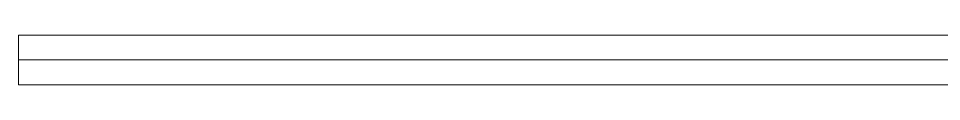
# Model space of a CAD drawing. Header units: millimetres. Extents: x -677815 to 406757, y -145898 to 39000.
# Drawn here: x 133570 to 135423, y 7600 to 7700 of the extents above; entities that cross this region are included whole.
import ezdxf

# ---------------------------------------------------------------- set-up
doc = ezdxf.new("R2010")
doc.units = ezdxf.units.MM
doc.header["$LTSCALE"] = 8
doc.layers.add('Xref building Toll$0$C-PRKG', color=8, linetype='Continuous', lineweight=9)

# ---------------------------------------------------------------- blocks, each defined once
blk = doc.blocks.new('Xref building Toll$0$_SBAMHE4-3000X1520 Parking 90_1 - MHE4 1_52X3-1680944-MASTER GROUND FLOOR')
at = {"layer": 'Xref building Toll$0$C-PRKG'}
for p, q in [((7650, 3000), (7550, 3000)), ((7550, 3000), (7550, 0)), ((7550, 0), (7550, 3000)), ((7550, 3000), (7650, 3000)), ((7550, 3000), (7550, 3000)), ((7650, 3000), (7550, 3000)), ((7550, 3000), (7550, 0)), ((7550, 0), (7550, 3000)), ((7550, 3000), (7650, 3000)), ((7550, 3000), (7550, 3000)), ((7600, 0), (7600, 3000)), ((7600, 0), (7600, 3000)), ((7650, 0), (7650, 3000)), ((7650, 3000), (7650, 0)), ((7650, 3000), (7650, 3000)), ((7650, 0), (7650, 3000)), ((7650, 3000), (7650, 0)), ((7650, 3000), (7650, 3000))]:
    blk.add_line(p, q, dxfattribs=at)
blk = doc.blocks.new('Xref building Toll$0$building block 28092016')
at = {"layer": 'Xref building Toll$0$C-PRKG', "rotation": 90}
blk.add_blockref('Xref building Toll$0$_SBAMHE4-3000X1520 Parking 90_1 - MHE4 1_52X3-1680944-MASTER GROUND FLOOR', (859119.6, -671449.5), dxfattribs=at)
blk = doc.blocks.new('Xref building Toll')
blk.add_blockref('Xref building Toll$0$building block 28092016', (-722549.6, 671499.5))

msp = doc.modelspace()

# ---------------------------------------------------------------- block references
msp.add_blockref('Xref building Toll', (0, 0))

doc.saveas('drawing.dxf')
